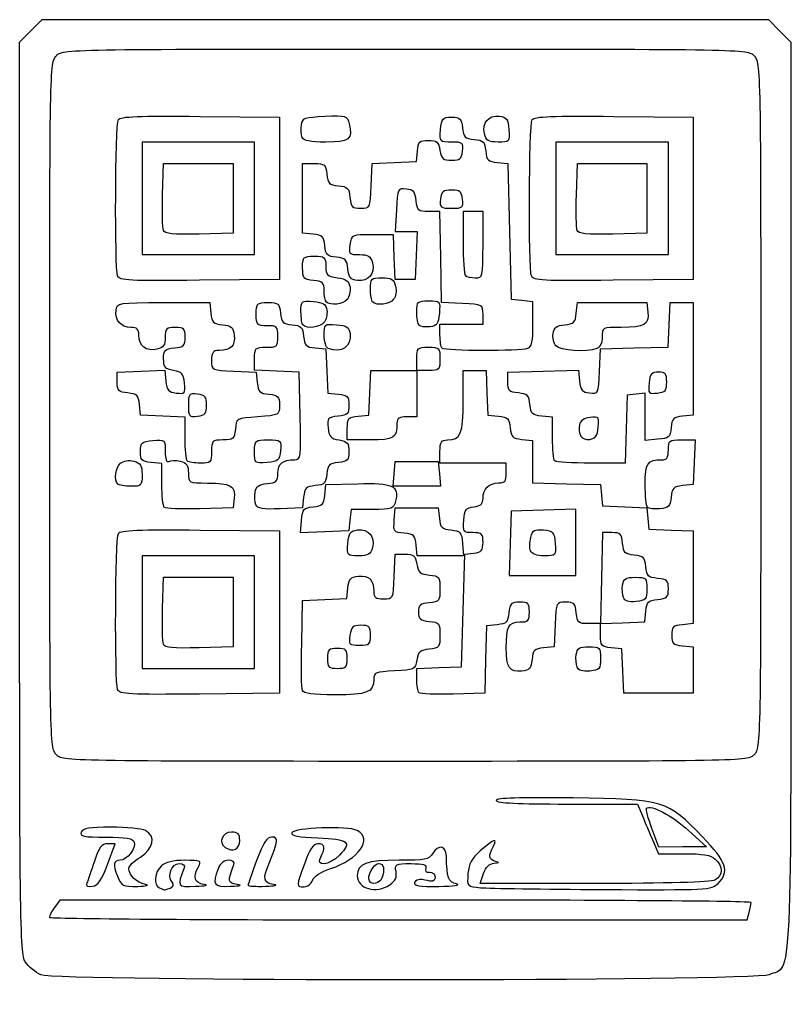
# Model space of a CAD drawing. Extents: x 15 to 1686, y 39 to 1121.
# Drawn here: x 1511.2 to 1686.4, y 897 to 1119 of the extents above; entities that cross this region are included whole.
import ezdxf

# ---------------------------------------------------------------- set-up
doc = ezdxf.new("R2010")
doc.units = 0
doc.layers.get('0').update_dxf_attribs({"linetype": 'CONTINUOUS'})

msp = doc.modelspace()

# ---------------------------------------------------------------- linework, layer by layer
at = {"color": 7}
for points in [[(1511.25, 1010.673615), (1511.25, 1113.9), (1513.8, 1116.45), (1516.35, 1119), (1598.625, 1119), (1680.9, 1119), (1683.45, 1116.45), (1686, 1113.9), (1686, 1011.037755)], [(1552.177875, 1097.076399), (1570.125, 1096.875), (1570.125, 1078.5), (1570.125, 1060.125), (1552.022775, 1059.924359)], [(1645.927875, 1097.076391), (1663.875, 1096.875), (1663.875, 1078.5), (1663.875, 1060.125), (1645.772775, 1059.924359)], [(1590.903225, 1081.3125), (1591.125, 1086.375), (1596.142425, 1086.595741), (1601.159925, 1086.816482), (1601.392425, 1089.220741)], [(1543.65765, 1079.306263), (1543.875, 1086.375), (1551.75, 1086.375), (1559.625, 1086.375), (1559.625, 1078.5), (1559.625, 1070.625), (1551.924075, 1070.411114)], [(1577.76825, 1070.393282), (1575.375, 1070.625), (1575.375, 1078.5), (1575.375, 1086.375), (1578, 1086.375)], [(1619.48175, 1086.606721), (1621.875, 1086.375), (1622.25, 1071), (1622.625, 1055.625), (1625.0625, 1055.38998), (1627.5, 1055.15496), (1627.5, 1050.032723)], [(1637.40765, 1079.306263), (1637.625, 1086.375), (1645.5, 1086.375), (1653.375, 1086.375), (1653.375, 1078.5), (1653.375, 1070.625), (1645.674075, 1070.411114)], [(1596.628425, 1075.916882), (1596.375, 1070.996853), (1598.84535, 1070.998428), (1601.3157, 1071.000003), (1601.09535, 1065.562503), (1600.875, 1060.125003), (1598.625, 1060.125003), (1596.375, 1060.125003), (1596.153225, 1065.187503), (1595.93145, 1070.250003), (1591.17585, 1070.250003)], [(1611.5625, 1054.651417), (1606.875, 1054.875), (1606.66635, 1065.1875), (1606.4577, 1075.5), (1603.901325, 1075.5)], [(1616.25, 1068), (1616.25, 1075.5), (1614, 1075.5), (1611.75, 1075.5), (1611.75, 1068.5)], [(1543.875, 1054.875), (1554.375, 1054.875), (1554.60675, 1052.48172)], [(1637.39325, 1052.48172), (1637.625, 1054.875), (1645.5, 1054.875), (1653.375, 1054.875), (1653.622575, 1052.706383)], [(1642.652175, 1039.26609), (1642.875, 1044.375), (1650.528825, 1044.588368), (1658.18265, 1044.801727), (1658.403825, 1049.838368), (1658.625, 1054.875), (1661.25, 1054.875), (1663.875, 1054.875), (1663.875, 1042.125), (1663.875, 1029.375), (1661.48175, 1029.14328)], [(1606.5, 1047.49971), (1606.5, 1049.999708), (1611.375, 1049.999708), (1616.25, 1049.999708), (1616.25, 1052.213917)], [(1578.23175, 1044.60672), (1580.625, 1044.375), (1580.845725, 1039.357538), (1581.06645, 1034.340082), (1583.470725, 1034.107538)], [(1607.000025, 1044.500018), (1607.000025, 1044.49971)], [(1574.83425, 1029.1875), (1574.625, 1039.125), (1569.5625, 1039.346767), (1564.5, 1039.568535), (1564.5, 1042.159267)], [(1587.9375, 1029.13998), (1590.375, 1029.375), (1590.596775, 1034.4375), (1590.81855, 1039.5), (1596.034275, 1039.5), (1601.25, 1039.5), (1601.25, 1042.125)], [(1533.375, 1036.875), (1533.375, 1039.125), (1538.762625, 1039.344353), (1544.150175, 1039.563697), (1544.387625, 1037.094353)], [(1559.8125, 1039.346767), (1564.875, 1039.125), (1565.10675, 1036.73172)], [(1603.875, 1039.5), (1601.25, 1039.5), (1601.25, 1034.25), (1601.25, 1029), (1599, 1029)], [(1611.75, 1032.525), (1611.75, 1039.5), (1614.340725, 1039.5), (1616.93145, 1039.5), (1617.153225, 1034.4375), (1617.375, 1029.375), (1619.76825, 1029.14328)], [(1621.875, 1036.875), (1621.875, 1039.125), (1629.88815, 1039.33737), (1637.901225, 1039.549747), (1638.13815, 1037.08737)], [(1655.8125, 1023.892223), (1653, 1023.659453), (1653, 1029.004545), (1653, 1034.34963), (1650.9375, 1034.112315), (1648.875, 1033.875), (1648.66125, 1026.1875), (1648.4475, 1018.5), (1640.723775, 1018.5)], [(1548.75, 1024.215735), (1548.75, 1028.931465), (1543.6875, 1029.153233), (1538.625, 1029.375), (1538.39325, 1031.76828)], [(1632, 1024.202483), (1632, 1028.90496), (1629.5625, 1029.13998)], [(1590.66975, 1023.75), (1585.5, 1023.75), (1585.5, 1026.32748)], [(1625.0625, 1023.88998), (1627.5, 1023.65496), (1627.5, 1018.853715), (1627.5, 1014.052478), (1635.1875, 1013.838735), (1642.875, 1013.625), (1643.107575, 1011.22074), (1643.340075, 1008.81648), (1648.357575, 1008.59574), (1653.375, 1008.375), (1653.607575, 1005.97074), (1653.840075, 1003.56648), (1658.857575, 1003.34574), (1663.875, 1003.125), (1663.875, 992.625), (1663.875, 982.125), (1661.4375, 981.88998)], [(1661.284275, 1023.75), (1664.31855, 1023.75), (1664.096775, 1018.6875), (1663.875, 1013.625), (1661.48175, 1013.39328)], [(1621.5, 1016.25), (1621.5, 1018.5), (1614, 1018.5), (1606.5, 1018.5), (1606.5, 1021.125)], [(1543.5, 1013.702482), (1543.5, 1018.40496), (1541.0625, 1018.63998)], [(1580.39325, 1011.23172), (1580.625, 1013.625), (1587.82425, 1013.838292)], [(1559.872575, 1010.543647), (1559.625, 1008.375), (1552.08705, 1008.162915)], [(1575.60675, 1010.76828), (1575.375, 1008.375), (1570.302225, 1008.153)], [(1591.158225, 1008), (1586.345025, 1008), (1586.11005, 1005.5625), (1585.875, 1003.125), (1580.390175, 1002.90369), (1574.905425, 1002.68238), (1575.140175, 1005.52869)], [(1596.145275, 1005.61317), (1596.375, 1008.375), (1601.25, 1008.375), (1606.125, 1008.375), (1606.35675, 1005.98172)], [(1552.177875, 1003.32639), (1570.125, 1003.125), (1570.125, 984.75), (1570.125, 966.375), (1552.022775, 966.17436)], [(1645.473675, 1002.75), (1643.2923, 1002.75), (1643.08365, 992.4375), (1642.875, 982.125), (1640.25, 982.125)], [(1611.6078, 1000.3125), (1611.840525, 997.5), (1606.592775, 997.5), (1601.345025, 997.5), (1601.11005, 999.9375)], [(1596.153225, 992.8125), (1596.375, 997.875), (1598.61765, 997.875)], [(1601.25, 969.465735), (1601.25, 971.931465), (1606.3125, 972.153233), (1611.375, 972.375), (1611.75, 985.125), (1612.125, 997.875), (1614.1875, 998.112315)], [(1627.020825, 998.62668), (1627.0206, 998.62668)], [(1543.65765, 985.556265), (1543.875, 992.625), (1551.75, 992.625), (1559.625, 992.625), (1559.625, 984.75), (1559.625, 976.875), (1551.924075, 976.661115)], [(1575.164025, 977.664667), (1575.375, 987.375), (1580.392425, 987.59574), (1585.409925, 987.81648), (1585.642425, 990.22074)], [(1642.875, 979.5), (1642.875, 982.125), (1647.892425, 982.34574), (1652.909925, 982.56648), (1653.142425, 984.97074)], [(1619.463225, 981.8919), (1617.05145, 981.6588), (1616.838225, 974.0169), (1616.625, 966.375), (1609.462875, 966.162158)], [(1632.596775, 981.9375), (1632.375, 976.875), (1629.98175, 976.64328)], [(1661.4375, 977.11002), (1663.875, 976.875), (1663.875, 971.625), (1663.875, 966.375), (1656, 966.375), (1648.125, 966.375), (1647.904275, 971.392462), (1647.68355, 976.409918), (1645.279275, 976.642462)], [(1635.261075, 941.25), (1651.272225, 941.25), (1652.586825, 938.0625)], [(1662.814125, 935.26659), (1666.875, 931.568093), (1661.49135, 931.534043), (1656.107775, 931.499993), (1654.527525, 935.723618), (1654.527525, 935.723625)], [(1531.1739, 927.5625), (1532.931375, 932.25), (1531.227675, 932.25)], [(1654.9386, 932.4375), (1655.9757, 930), (1661.741325, 930)], [(1641.46335, 923.25), (1615.578, 923.25), (1616.36235, 925.5)], [(1598.667525, 919.5), (1520.33505, 919.5), (1519.167525, 917.833118)], [(1597.03755, 915), (1676.075025, 915), (1676.527275, 916.6875)]]:
    msp.add_lwpolyline(points, dxfattribs=at)
for points in [[(1616.55555, 1093.13474)], [(1564.5, 1078.5), (1564.5, 1091.25), (1551.75, 1091.25), (1539, 1091.25), (1539, 1078.5), (1539, 1065.75), (1551.75, 1065.75), (1564.5, 1065.75)], [(1575.292125, 1092.320455)], [(1658.25, 1078.5), (1658.25, 1091.25), (1645.5, 1091.25), (1632.75, 1091.25), (1632.75, 1078.5), (1632.75, 1065.75), (1645.5, 1065.75), (1658.25, 1065.75)], [(1611.6123, 1078.3125)], [(1543.831725, 1071.217377)], [(1637.581725, 1071.217377)], [(1616.25, 1068)], [(1533.460275, 1060.9232)], [(1627.210275, 1060.9232)], [(1580.750025, 1055.000002)], [(1591.250025, 1055.00001)], [(1575.500025, 1049.750002)], [(1601.78445, 1049.715578)], [(1581.1875, 1044.49671)], [(1632.784275, 1045.08372)], [(1657.875, 1036.875)], [(1553.625, 1031.625)], [(1642.3641, 1026.617295)], [(1564.5, 1021.079723)], [(1549.250025, 1019.000003)], [(1596.1422, 1016.0625), (1596.375, 1018.875), (1601.25, 1018.875), (1606.125, 1018.875), (1606.3578, 1016.0625), (1606.590525, 1013.25), (1601.25, 1013.25), (1595.909475, 1013.25)], [(1632.500025, 1019.000003)], [(1533.500025, 1013.750002)], [(1544.02455, 1008.475418)], [(1564.8054, 1009.035953)], [(1637.25, 1000.527158), (1637.25, 1008.054315), (1629.9375, 1007.839658), (1622.625, 1007.625), (1622.41035, 1000.3125), (1622.1957, 993), (1629.72285, 993), (1637.25, 993)], [(1653.535575, 1008.464452)], [(1585.6422, 1000.3125)], [(1564.5, 984.75), (1564.5, 997.5), (1551.75, 997.5), (1539, 997.5), (1539, 984.75), (1539, 972), (1551.75, 972), (1564.5, 972)], [(1648.0605, 988.02255)], [(1590.75, 979.5)], [(1543.831725, 977.46738)], [(1585.5, 974.25)], [(1637.5605, 972.27255)], [(1533.460275, 967.173203)], [(1575.327975, 966.977167)], [(1601.775375, 966.474653)], [(1677.75, 952.5)], [(1561.125, 933.010275)], [(1531.1739, 927.5625)], [(1577.60955, 923.951662)], [(1590.5073, 923.8125)], [(1539.75, 923.03019)], [(1545.332775, 922.212585)], [(1560.528825, 923.040465)], [(1568.8125, 923.037465)], [(1595.153025, 922.966515)], [(1669.5, 923.25)], [(1516.0893, 902.55429)]]:
    msp.add_lwpolyline(points, close=True, dxfattribs=at)
for points in [[(1519.5, 1110.75), (1518.01935, 1109.269324), (1518, 1108.25), (1518, 1031.625)], [(1598.625, 1112.25), (1521.999975, 1112.25), (1520.98065, 1112.23068), (1519.5, 1110.75)], [(1677.75, 1110.75), (1676.26935, 1112.230676), (1675.250025, 1112.25), (1598.625, 1112.25)], [(1679.25, 1031.625), (1679.25, 1108.25), (1679.2305, 1109.269324), (1677.75, 1110.75)], [(1533.62685, 1096.326399), (1534.093125, 1097.061007), (1538.320125, 1097.231902), (1552.177875, 1097.076399)], [(1575.128175, 1095.132955), (1575.35475, 1096.731912), (1575.788925, 1096.893173), (1580.414775, 1097.096249)], [(1580.414775, 1097.096249), (1585.26615, 1097.30923), (1585.4724, 1097.246237), (1585.933125, 1095.410425)], [(1606.6422, 1094.0625), (1606.8552, 1096.635773), (1607.0664, 1096.875), (1609.125, 1096.875)], [(1609.125, 1096.875), (1611.1065, 1096.875), (1611.402675, 1096.589426), (1611.60675, 1094.481721)], [(1616.55555, 1093.13474), (1615.9374, 1095.597643), (1617.463275, 1097.38783), (1619.9358, 1097.100418)], [(1619.9358, 1097.100418), (1621.586175, 1096.908572), (1621.90965, 1096.45614), (1622.1078, 1094.0625)], [(1627.37685, 1096.326391), (1627.843125, 1097.060999), (1632.070125, 1097.231894), (1645.927875, 1097.076391)], [(1533.460275, 1060.923208), (1532.7735, 1062.712904), (1532.926425, 1095.222943), (1533.62685, 1096.326399)], [(1575.292125, 1092.320455), (1575.066225, 1092.909206), (1574.992425, 1094.174831), (1575.128175, 1095.132955)], [(1585.933125, 1095.410425), (1586.814675, 1091.897988), (1585.987875, 1091.25), (1580.625, 1091.25)], [(1627.210275, 1060.9232), (1626.5235, 1062.712897), (1626.676425, 1095.222936), (1627.37685, 1096.326391)], [(1609.129575, 1091.25), (1606.44495, 1091.25), (1606.412475, 1091.286697), (1606.6422, 1094.0625)], [(1611.60675, 1094.481721), (1611.8085, 1092.397882), (1612.147875, 1092.058481), (1614.23175, 1091.856721)], [(1619.68455, 1091.25), (1617.473325, 1091.25), (1616.949375, 1091.565615), (1616.55555, 1093.13474)], [(1622.1078, 1094.0625), (1622.33655, 1091.298144), (1622.295075, 1091.25), (1619.68455, 1091.25)], [(1580.625, 1091.25), (1577.053125, 1091.25), (1575.59025, 1091.543649), (1575.292125, 1092.320455)], [(1601.392425, 1089.220741), (1601.597325, 1091.33854), (1601.892225, 1091.625), (1603.86765, 1091.625)], [(1603.86765, 1091.625), (1605.772875, 1091.625), (1606.168875, 1091.286466), (1606.5, 1089.375)], [(1611.6123, 1089.1875), (1611.832575, 1091.101999), (1611.6543, 1091.25), (1609.129575, 1091.25)], [(1614.23175, 1091.856721), (1616.31555, 1091.65496), (1616.654925, 1091.315559), (1616.85675, 1089.231721)], [(1606.5, 1089.375), (1606.831125, 1087.463534), (1607.227125, 1087.125), (1609.13235, 1087.125)], [(1609.13235, 1087.125), (1611.021375, 1087.125), (1611.412425, 1087.450249), (1611.6123, 1089.1875)], [(1616.85675, 1089.231721), (1617.0585, 1087.147882), (1617.397875, 1086.808481), (1619.48175, 1086.606721)], [(1578, 1086.375), (1580.40315, 1086.375), (1580.644575, 1086.172759), (1580.85675, 1083.981721)], [(1580.85675, 1083.981721), (1581.0585, 1081.897882), (1581.397875, 1081.558481), (1583.48175, 1081.356721)], [(1583.48175, 1081.356721), (1585.575825, 1081.153964), (1585.9044, 1080.820322), (1586.11005, 1078.6875)], [(1588.513275, 1076.25), (1590.668175, 1076.25), (1590.6828, 1076.28108), (1590.903225, 1081.3125)], [(1543.831725, 1071.217377), (1543.6164, 1071.778458), (1543.538025, 1075.418457), (1543.65765, 1079.306263)], [(1598.878425, 1080.605956), (1596.917325, 1080.832807), (1596.87735, 1080.749475), (1596.628425, 1075.916882)], [(1601.11005, 1077.9375), (1600.916325, 1079.946547), (1600.524075, 1080.415596), (1598.878425, 1080.605956)], [(1609.125, 1080.375), (1607.22795, 1080.375), (1606.8378, 1080.05143), (1606.6377, 1078.3125)], [(1611.6123, 1078.3125), (1611.4122, 1080.05143), (1611.02205, 1080.375), (1609.125, 1080.375)], [(1637.581725, 1071.217377), (1637.3664, 1071.778458), (1637.288025, 1075.418457), (1637.40765, 1079.306263)], [(1586.11005, 1078.6875), (1586.315775, 1076.553795), (1586.61525, 1076.25), (1588.513275, 1076.25)], [(1603.901325, 1075.5), (1601.565525, 1075.5), (1601.324775, 1075.710229), (1601.11005, 1077.9375)], [(1606.6377, 1078.3125), (1606.41735, 1076.397441), (1606.59495, 1076.25), (1609.125, 1076.25)], [(1609.125, 1076.25), (1611.654825, 1076.25), (1611.83265, 1076.397441), (1611.6123, 1078.3125)], [(1551.924075, 1070.411114), (1545.971625, 1070.245792), (1544.134275, 1070.428852), (1543.831725, 1071.217377)], [(1580.39325, 1067.768282), (1580.1915, 1069.85212), (1579.852125, 1070.191522), (1577.76825, 1070.393282)], [(1591.17585, 1070.250003), (1586.46525, 1070.250003), (1586.4171, 1070.228718), (1586.090025, 1068.000003)], [(1645.674075, 1070.411114), (1639.721625, 1070.245792), (1637.884275, 1070.428852), (1637.581725, 1071.217377)], [(1586.090025, 1068.000003), (1585.7799, 1065.886926), (1585.910775, 1065.750003), (1588.240575, 1065.750003)], [(1611.75, 1068.5), (1611.75, 1064.65), (1611.975, 1061.275), (1612.250025, 1061)], [(1614.500025, 1060.5), (1616.2167, 1060.5), (1616.25, 1060.642857), (1616.25, 1068)], [(1583.01825, 1065.143282), (1580.93445, 1065.345043), (1580.595075, 1065.684444), (1580.39325, 1067.768282)], [(1588.240575, 1065.750003), (1590.26475, 1065.750003), (1590.8085, 1065.403047), (1591.19445, 1063.865264)], [(1575.375, 1062.75), (1575.375, 1065.25), (1575.500025, 1065.375), (1578, 1065.375)], [(1578, 1065.375), (1580.41665, 1065.375), (1580.625, 1065.196429), (1580.625, 1063.125)], [(1585.64325, 1062.518282), (1585.4415, 1064.60212), (1585.102125, 1064.941522), (1583.01825, 1065.143282)], [(1591.19445, 1063.865264), (1591.8126, 1061.40236), (1590.286725, 1059.612173), (1587.8142, 1059.899584)], [(1577.8125, 1059.889981), (1575.571575, 1060.106049), (1575.375, 1060.33667), (1575.375, 1062.75)], [(1580.625, 1063.125), (1580.625, 1061.125), (1580.916675, 1060.833333), (1583.25, 1060.5)], [(1587.8142, 1059.899584), (1586.240625, 1060.082501), (1585.831275, 1060.576249), (1585.64325, 1062.518282)], [(1552.022775, 1059.924359), (1536.006075, 1059.746834), (1533.867525, 1059.861907), (1533.460275, 1060.9232)], [(1580.25, 1057.577483), (1580.25, 1059.373097), (1579.919325, 1059.686848), (1577.8125, 1059.889981)], [(1583.25, 1060.5), (1585.28175, 1060.209754), (1585.930425, 1059.734277), (1586.1201, 1058.39622)], [(1590.75, 1058.00001), (1590.75, 1060.354544), (1590.901875, 1060.500008), (1593.360675, 1060.500008)], [(1593.360675, 1060.500008), (1595.5236, 1060.500008), (1596.052575, 1060.176695), (1596.44445, 1058.615265)], [(1612.250025, 1061), (1612.524975, 1060.725), (1613.537475, 1060.5), (1614.500025, 1060.5)], [(1645.772775, 1059.924359), (1629.756075, 1059.746834), (1627.617525, 1059.861907), (1627.210275, 1060.9232)], [(1580.750025, 1055.00001), (1580.475, 1055.274997), (1580.25, 1056.434865), (1580.25, 1057.577483)], [(1586.1201, 1058.39622), (1586.254875, 1057.445385), (1585.960425, 1056.17976), (1585.465725, 1055.58372)], [(1591.250025, 1055.00001), (1590.975, 1055.275005), (1590.75, 1056.625005), (1590.75, 1058.00001)], [(1596.44445, 1058.615265), (1596.7158, 1057.534283), (1596.52275, 1056.254925), (1595.9919, 1055.615265)], [(1533.1299, 1053.14622), (1533.37245, 1054.85727), (1533.4827, 1054.875), (1543.875, 1054.875)], [(1564.875, 1052.25), (1564.875, 1054.749998), (1565.000025, 1054.875), (1567.5, 1054.875)], [(1567.5, 1054.875), (1569.90315, 1054.875), (1570.144575, 1054.672762), (1570.35675, 1052.48172)], [(1575, 1052.795273), (1575, 1055.277863), (1575.069, 1055.334818), (1577.8125, 1055.107777)], [(1577.8125, 1055.107777), (1580.093625, 1054.91898), (1580.671275, 1054.548375), (1580.8701, 1053.14622)], [(1585.465725, 1055.58372), (1584.5412, 1054.4697), (1581.63945, 1054.110525), (1580.750025, 1055.000002)], [(1595.9919, 1055.615265), (1595.046075, 1054.475625), (1592.1501, 1054.099875), (1591.250025, 1055.00001)], [(1601.25, 1052.75001), (1601.25, 1055.115225), (1601.394, 1055.250008), (1603.9203, 1055.250008)], [(1603.9203, 1055.250008), (1606.547325, 1055.250008), (1606.586775, 1055.204483), (1606.3578, 1052.437508)], [(1616.25, 1052.213917), (1616.25, 1054.406205), (1616.2035, 1054.43034), (1611.5625, 1054.651417)], [(1536.4668, 1049.25), (1534.22475, 1049.25), (1532.811525, 1050.900112), (1533.1299, 1053.14622)], [(1554.60675, 1052.48172), (1554.8085, 1050.397882), (1555.147875, 1050.058477), (1557.23175, 1049.85672)], [(1570.35675, 1052.48172), (1570.5585, 1050.397882), (1570.897875, 1050.058477), (1572.98175, 1049.85672)], [(1575.500025, 1049.750002), (1575.225, 1050.024997), (1575, 1051.395375), (1575, 1052.795273)], [(1580.8701, 1053.14622), (1581.004875, 1052.195385), (1580.710425, 1050.92976), (1580.215725, 1050.33372)], [(1601.78445, 1049.715578), (1601.490525, 1050.00951), (1601.25, 1051.375005), (1601.25, 1052.75001)], [(1606.3578, 1052.437508), (1606.160925, 1050.059152), (1605.831225, 1049.590747), (1604.22195, 1049.403075)], [(1634.76825, 1049.85672), (1636.852125, 1050.058477), (1637.1915, 1050.397882), (1637.39325, 1052.48172)], [(1653.622575, 1052.706383), (1653.943125, 1049.89803), (1652.848125, 1049.27556), (1647.5625, 1049.261483)], [(1567.3125, 1049.632253), (1565.025375, 1049.625503), (1564.875, 1049.786977), (1564.875, 1052.25)], [(1580.215725, 1050.33372), (1579.2912, 1049.2197), (1576.38945, 1048.860525), (1575.500025, 1049.750002)], [(1538.25, 1047.46683), (1538.25, 1048.844392), (1537.8444, 1049.25), (1536.4668, 1049.25)], [(1546.5, 1049.25), (1544.5032, 1049.25), (1544.25, 1048.998413), (1544.25, 1047.014288)], [(1548.75, 1047.04752), (1548.75, 1048.994723), (1548.489225, 1049.25), (1546.5, 1049.25)], [(1557.23175, 1049.85672), (1559.24745, 1049.661555), (1559.664075, 1049.28291), (1559.872575, 1047.456383)], [(1569.75, 1047.194753), (1569.75, 1049.454412), (1569.5655, 1049.63895), (1567.3125, 1049.632253)], [(1572.98175, 1049.85672), (1575.06555, 1049.654963), (1575.404925, 1049.315558), (1575.60675, 1047.23172)], [(1580.25, 1047.482775), (1580.25, 1050.037583), (1580.307, 1050.085822), (1583.0625, 1049.857777)], [(1583.0625, 1049.857777), (1585.343625, 1049.66898), (1585.921275, 1049.298375), (1586.1201, 1047.89622)], [(1604.22195, 1049.403075), (1603.17525, 1049.281013), (1602.078375, 1049.421675), (1601.78445, 1049.715578)], [(1627.5, 1050.032723), (1627.5, 1046.053778), (1627.235175, 1044.808875), (1626.31365, 1044.455242)], [(1632.1299, 1047.89622), (1632.3186, 1049.227103), (1632.9258, 1049.678333), (1634.76825, 1049.85672)], [(1647.5625, 1049.261483), (1643.30895, 1049.250158), (1643.25, 1049.220382), (1643.25, 1047.080242)], [(1542.36525, 1044.305535), (1540.028025, 1043.718922), (1538.25, 1045.08477), (1538.25, 1047.46683)], [(1544.25, 1047.014288), (1544.25, 1045.251945), (1543.850925, 1044.67842), (1542.36525, 1044.305535)], [(1546.3125, 1044.61002), (1548.455775, 1044.816667), (1548.75, 1045.110878), (1548.75, 1047.04752)], [(1559.872575, 1047.456383), (1560.142875, 1045.088115), (1559.087325, 1044.02952), (1556.4375, 1044.011483)], [(1567.125, 1044.75), (1569.58815, 1044.75), (1569.75, 1044.90075), (1569.75, 1047.194753)], [(1575.60675, 1047.23172), (1575.8085, 1045.147882), (1576.147875, 1044.808477), (1578.23175, 1044.60672)], [(1581.1875, 1044.49671), (1580.671875, 1044.704767), (1580.25, 1046.048497), (1580.25, 1047.482775)], [(1586.1201, 1047.89622), (1586.5425, 1044.916432), (1584.1809, 1043.288843), (1581.1875, 1044.49671)], [(1607.000025, 1044.49971), (1606.725, 1044.774705), (1606.5, 1046.124705), (1606.5, 1047.49971)], [(1632.784275, 1045.08372), (1632.289575, 1045.67976), (1631.995125, 1046.945385), (1632.1299, 1047.89622)], [(1643.25, 1047.080242), (1643.25, 1045.793572), (1642.76715, 1044.725197), (1642.06365, 1044.455242)], [(1543.875, 1042.132365), (1543.875, 1044.114307), (1544.15835, 1044.402323), (1546.3125, 1044.61002)], [(1556.4375, 1044.011483), (1555.070925, 1044.002182), (1554.75, 1043.578665), (1554.75, 1041.784267)], [(1564.5, 1042.159267), (1564.5, 1044.620107), (1564.631625, 1044.75), (1567.125, 1044.75)], [(1601.25, 1042.125), (1601.25, 1044.624998), (1601.375025, 1044.75), (1603.875, 1044.75)], [(1603.875, 1044.75), (1606.374975, 1044.75), (1606.5, 1044.624998), (1606.5, 1042.125)], [(1626.31365, 1044.455242), (1624.69845, 1043.835435), (1607.625, 1043.875005), (1607.000025, 1044.500018)], [(1642.06365, 1044.455242), (1639.753125, 1043.568608), (1633.701525, 1043.978475), (1632.784275, 1045.08372)], [(1546.125, 1039.504087), (1544.21265, 1039.83186), (1543.875, 1040.226247), (1543.875, 1042.132365)], [(1554.75, 1041.784267), (1554.75, 1039.570695), (1554.7575, 1039.568317), (1559.8125, 1039.346767)], [(1606.5, 1042.125), (1606.5, 1039.625002), (1606.374975, 1039.5), (1603.875, 1039.5)], [(1548.6141, 1036.62942), (1548.41175, 1038.736208), (1548.029475, 1039.177658), (1546.125, 1039.504087)], [(1640.402175, 1034.39109), (1642.411275, 1034.159273), (1642.431375, 1034.202787), (1642.652175, 1039.26609)], [(1656, 1039.125), (1654.4241, 1039.125), (1654.086825, 1038.727395), (1653.8859, 1036.632705)], [(1657.875, 1036.875), (1657.875, 1038.774997), (1657.583325, 1039.125), (1656, 1039.125)], [(1535.76825, 1034.39328), (1533.6606, 1034.597348), (1533.375, 1034.893478), (1533.375, 1036.875)], [(1544.387625, 1037.094353), (1544.587725, 1035.01269), (1544.95695, 1034.58696), (1546.7391, 1034.382705)], [(1624.26825, 1034.39328), (1622.1606, 1034.597348), (1621.875, 1034.893478), (1621.875, 1036.875)], [(1638.13815, 1037.08737), (1638.33495, 1035.0414), (1638.717825, 1034.585445), (1640.402175, 1034.39109)], [(1655.7609, 1034.382705), (1657.556025, 1034.588445), (1657.875, 1034.964443), (1657.875, 1036.875)], [(1546.7391, 1034.382705), (1548.72075, 1034.15559), (1548.8382, 1034.296403), (1548.6141, 1036.62942)], [(1565.10675, 1036.73172), (1565.3085, 1034.647882), (1565.647875, 1034.308477), (1567.73175, 1034.10672)], [(1653.8859, 1036.632705), (1653.661725, 1034.29608), (1653.7788, 1034.155538), (1655.7609, 1034.382705)], [(1538.39325, 1031.76828), (1538.1915, 1033.852118), (1537.852125, 1034.191523), (1535.76825, 1034.39328)], [(1551.5625, 1034.112315), (1549.64745, 1034.332665), (1549.5, 1034.15484), (1549.5, 1031.625)], [(1553.625, 1031.625), (1553.625, 1033.522013), (1553.30145, 1033.91223), (1551.5625, 1034.112315)], [(1567.73175, 1034.10672), (1569.8394, 1033.902652), (1570.125, 1033.606522), (1570.125, 1031.625)], [(1583.470725, 1034.107538), (1585.59045, 1033.902517), (1585.875, 1033.60872), (1585.875, 1031.625)], [(1608.225, 1023.75), (1611.2082, 1023.75), (1611.75, 1025.098823), (1611.75, 1032.525)], [(1626.89325, 1031.76828), (1626.6915, 1033.852118), (1626.352125, 1034.191523), (1624.26825, 1034.39328)], [(1518, 1031.625), (1518, 954.999998), (1518.0195, 953.98068), (1519.5, 952.5)], [(1549.5, 1031.625), (1549.5, 1029.095137), (1549.64745, 1028.917335), (1551.5625, 1029.137685)], [(1551.5625, 1029.137685), (1553.30145, 1029.33777), (1553.625, 1029.727987), (1553.625, 1031.625)], [(1570.125, 1031.625), (1570.125, 1029.39423), (1570.083, 1029.371797), (1565.25, 1029)], [(1585.875, 1031.625), (1585.875, 1029.626422), (1585.597725, 1029.348375), (1583.393775, 1029.136718)], [(1629.5625, 1029.13998), (1627.42965, 1029.345622), (1627.09605, 1029.674152), (1626.89325, 1031.76828)], [(1677.75, 952.5), (1679.23065, 953.98068), (1679.25, 954.999998), (1679.25, 1031.625)], [(1565.25, 1029), (1560.3873, 1028.625945), (1560.3744, 1028.618865), (1560.13995, 1026.1875)], [(1573.5831, 1019.25), (1574.967375, 1019.25), (1575.032625, 1019.768108), (1574.83425, 1029.1875)], [(1583.393775, 1029.136718), (1581.098025, 1028.916255), (1580.9298, 1028.720265), (1581.143775, 1026.515003)], [(1585.5, 1026.32748), (1585.5, 1028.687197), (1585.70595, 1028.92482), (1587.9375, 1029.13998)], [(1599, 1029), (1597.281975, 1029), (1596.75, 1028.659852), (1596.75, 1027.561342)], [(1619.76825, 1029.14328), (1621.852125, 1028.941523), (1622.1915, 1028.602118), (1622.39325, 1026.51828)], [(1640.49555, 1028.867295), (1639.179, 1028.715952), (1638.291225, 1028.115855), (1638.1305, 1027.268693)], [(1642.3641, 1026.617295), (1642.588125, 1028.952427), (1642.4703, 1029.094312), (1640.49555, 1028.867295)], [(1661.48175, 1029.14328), (1659.397875, 1028.941523), (1659.0585, 1028.602118), (1658.85675, 1026.51828)], [(1560.13995, 1026.1875), (1559.92485, 1023.955935), (1559.687175, 1023.75), (1557.32745, 1023.75)], [(1581.143775, 1026.515003), (1581.336975, 1024.52355), (1581.74505, 1024.068135), (1583.625, 1023.745913)], [(1596.75, 1027.561342), (1596.75, 1024.177177), (1596.06855, 1023.75), (1590.66975, 1023.75)], [(1622.39325, 1026.51828), (1622.59605, 1024.424152), (1622.92965, 1024.095622), (1625.0625, 1023.88998)], [(1638.1305, 1027.268693), (1637.6982, 1024.990223), (1638.6255, 1023.628072), (1640.434125, 1023.884895)], [(1640.434125, 1023.884895), (1641.740325, 1024.070377), (1642.179375, 1024.691977), (1642.3641, 1026.617295)], [(1658.85675, 1026.51828), (1658.64615, 1024.34343), (1658.368275, 1024.103752), (1655.8125, 1023.892223)], [(1538.625, 1021.125), (1538.625, 1023.183615), (1538.86425, 1023.3948), (1541.4375, 1023.607777)], [(1541.4375, 1023.607777), (1544.21235, 1023.837427), (1544.25, 1023.804188), (1544.25, 1021.126013)], [(1549.250025, 1019.000002), (1548.975, 1019.274998), (1548.75, 1021.622077), (1548.75, 1024.215735)], [(1557.32745, 1023.75), (1554.881775, 1023.75), (1554.75, 1023.61578), (1554.75, 1021.125)], [(1564.5, 1021.079723), (1564.5, 1023.701985), (1564.55475, 1023.75), (1567.54755, 1023.75)], [(1567.54755, 1023.75), (1570.533975, 1023.75), (1570.5903, 1023.701175), (1570.36005, 1021.3125)], [(1583.625, 1023.745913), (1585.53735, 1023.41814), (1585.875, 1023.023753), (1585.875, 1021.117635)], [(1606.5, 1021.125), (1606.5, 1023.364132), (1606.753575, 1023.75), (1608.225, 1023.75)], [(1632.500025, 1019.000002), (1632.225, 1019.274998), (1632, 1021.616115), (1632, 1024.202483)], [(1658.25, 1021.5), (1658.25, 1023.629235), (1658.412825, 1023.75), (1661.284275, 1023.75)], [(1570.36005, 1021.3125), (1570.145475, 1019.087175), (1569.8802, 1018.854735), (1567.3125, 1018.642223)], [(1656.81135, 1019.25), (1657.909875, 1019.25), (1658.25, 1019.781975), (1658.25, 1021.5)], [(1534.11525, 1018.491915), (1534.754925, 1019.02278), (1536.034275, 1019.21577), (1537.11525, 1018.944465)], [(1541.0625, 1018.63998), (1538.9064, 1018.847865), (1538.625, 1019.134748), (1538.625, 1021.125)], [(1544.25, 1021.126013), (1544.25, 1019.409982), (1544.541525, 1018.591665), (1545.0426, 1018.901347)], [(1545.0426, 1018.901347), (1545.478575, 1019.17077), (1546.659825, 1019.184262), (1547.6676, 1018.931348)], [(1554.75, 1021.125), (1554.75, 1018.65), (1554.607125, 1018.5), (1552.250025, 1018.5)], [(1567.3125, 1018.642223), (1564.545525, 1018.413225), (1564.5, 1018.452697), (1564.5, 1021.079723)], [(1569.75, 1016.217277), (1569.75, 1018.378905), (1570.851, 1019.25), (1573.5831, 1019.25)], [(1585.875, 1021.117635), (1585.875, 1019.144392), (1585.587525, 1018.847168), (1583.48175, 1018.64328)], [(1653, 1013.66976), (1653, 1018.531912), (1653.490425, 1019.25), (1656.81135, 1019.25)], [(1533.500025, 1013.750002), (1532.599875, 1014.650138), (1532.975625, 1017.546097), (1534.11525, 1018.491915)], [(1537.11525, 1018.944465), (1538.676675, 1018.552568), (1539, 1018.023577), (1539, 1015.860712)], [(1547.6676, 1018.931348), (1549.09815, 1018.572315), (1549.5, 1017.981135), (1549.5, 1016.235743)], [(1552.250025, 1018.5), (1550.874975, 1018.5), (1549.524975, 1018.725), (1549.250025, 1019.000003)], [(1583.48175, 1018.64328), (1581.397875, 1018.441523), (1581.0585, 1018.102117), (1580.85675, 1016.01828)], [(1640.723775, 1018.5), (1636.4757, 1018.5), (1632.774975, 1018.725), (1632.500025, 1019.000003)], [(1539, 1015.860712), (1539, 1013.401905), (1538.8545, 1013.25), (1536.500025, 1013.25)], [(1549.5, 1016.235743), (1549.5, 1014.015337), (1549.52925, 1013.999955), (1553.8125, 1013.988547)], [(1567.3125, 1013.86002), (1569.432825, 1014.064462), (1569.75, 1014.371167), (1569.75, 1016.217277)], [(1580.85675, 1016.01828), (1580.654925, 1013.934443), (1580.31555, 1013.595037), (1578.23175, 1013.39328)], [(1619.775, 1014), (1621.191675, 1014), (1621.5, 1014.402173), (1621.5, 1016.25)], [(1536.500025, 1013.25), (1535.124975, 1013.25), (1533.774975, 1013.475), (1533.500025, 1013.750002)], [(1544.02455, 1008.475418), (1543.7361, 1008.763935), (1543.5, 1011.116115), (1543.5, 1013.702482)], [(1553.8125, 1013.988547), (1559.098125, 1013.974447), (1560.193125, 1013.352), (1559.872575, 1010.543647)], [(1564.628175, 1011.882952), (1564.81995, 1013.23626), (1565.4189, 1013.677447), (1567.3125, 1013.86002)], [(1578.23175, 1013.39328), (1576.147875, 1013.191523), (1575.8085, 1012.852117), (1575.60675, 1010.76828)], [(1587.82425, 1013.838292), (1595.8113, 1014.074925), (1597.322175, 1013.381962), (1596.44445, 1009.884743)], [(1616.25, 1010.524815), (1616.25, 1012.676183), (1617.5928, 1014), (1619.775, 1014)], [(1653.535575, 1008.464452), (1653.240975, 1008.759007), (1653, 1011.101392), (1653, 1013.66976)], [(1661.48175, 1013.39328), (1659.397875, 1013.191522), (1659.0585, 1012.852117), (1658.85675, 1010.76828)], [(1512.5268, 905.49858), (1511.34, 907.30983), (1511.25, 914.725335), (1511.25, 1010.673615)], [(1564.8054, 1009.035953), (1564.57215, 1009.643677), (1564.492425, 1010.924827), (1564.628175, 1011.882952)], [(1577.76825, 1008.60672), (1579.852125, 1008.808477), (1580.1915, 1009.147883), (1580.39325, 1011.23172)], [(1614.1875, 1008.612315), (1615.7511, 1008.792225), (1616.25, 1009.254878), (1616.25, 1010.524815)], [(1658.85675, 1010.76828), (1658.657775, 1008.713422), (1658.303025, 1008.343462), (1656.348075, 1008.151957)], [(1686, 1011.037755), (1686, 896.98287), (1686.351375, 904.760385), (1681.099275, 902.565915)], [(1552.08705, 1008.162915), (1547.9412, 1008.046267), (1544.313075, 1008.186915), (1544.02455, 1008.475418)], [(1570.302225, 1008.153), (1566.3777, 1007.98125), (1565.13345, 1008.181125), (1564.8054, 1009.035953)], [(1575.140175, 1005.52869), (1575.35415, 1008.122062), (1575.5877, 1008.395595), (1577.76825, 1008.60672)], [(1596.44445, 1009.884743), (1596.000675, 1008.116685), (1595.67345, 1008), (1591.158225, 1008)], [(1611.8922, 1005.5625), (1612.094325, 1008.00426), (1612.396875, 1008.406282), (1614.1875, 1008.612315)], [(1656.348075, 1008.151957), (1655.095725, 1008.02928), (1653.8301, 1008.169882), (1653.535575, 1008.464452)], [(1606.35675, 1005.98172), (1606.5585, 1003.897883), (1606.897875, 1003.558477), (1608.98175, 1003.35672)], [(1587.8142, 1003.35042), (1590.286725, 1003.637827), (1591.8126, 1001.847645), (1591.19445, 999.384743)], [(1598.395275, 1002.61317), (1596.0318, 1002.840165), (1595.926275, 1002.98091), (1596.145275, 1005.61317)], [(1613.9547, 1002.75), (1611.761025, 1002.75), (1611.66975, 1002.874463), (1611.8922, 1005.5625)], [(1627.0701, 1001.67228), (1627.4796, 1003.30398), (1627.91265, 1003.55631), (1629.96345, 1003.3581)], [(1533.460275, 967.173203), (1532.7735, 968.962898), (1532.926425, 1001.472937), (1533.62685, 1002.57639)], [(1533.62685, 1002.57639), (1534.093125, 1003.311), (1538.320125, 1003.481895), (1552.177875, 1003.32639)], [(1585.6422, 1000.3125), (1585.84035, 1002.70614), (1586.163825, 1003.15857), (1587.8142, 1003.35042)], [(1601.11005, 999.9375), (1600.90245, 1002.09045), (1600.5855, 1002.402803), (1598.395275, 1002.61317)], [(1608.98175, 1003.35672), (1611.1566, 1003.14615), (1611.396225, 1002.868305), (1611.6078, 1000.3125)], [(1616.25, 1000.549815), (1616.25, 1002.504113), (1615.9935, 1002.75), (1613.9547, 1002.75)], [(1627.0206, 998.62668), (1626.782775, 999.246353), (1626.804975, 1000.616872), (1627.0701, 1001.67228)], [(1629.96345, 1003.3581), (1632.159375, 1003.145857), (1632.396075, 1002.873322), (1632.608025, 1000.3125)], [(1647.88995, 1000.3125), (1647.683925, 1002.44991), (1647.3864, 1002.75), (1645.473675, 1002.75)], [(1588.06545, 997.5), (1585.454925, 997.5), (1585.41345, 997.54815), (1585.6422, 1000.3125)], [(1591.19445, 999.384743), (1590.800625, 997.815615), (1590.276675, 997.5), (1588.06545, 997.5)], [(1614.1875, 998.112315), (1615.914825, 998.311073), (1616.25, 998.707148), (1616.25, 1000.549815)], [(1632.608025, 1000.3125), (1632.837375, 997.541325), (1632.801225, 997.5), (1630.146975, 997.5)], [(1650.51825, 997.64328), (1648.424175, 997.846035), (1648.0956, 998.17968), (1647.88995, 1000.3125)], [(1598.61765, 997.875), (1600.523775, 997.875), (1600.918125, 997.53738), (1601.24595, 995.625)], [(1630.146975, 997.5), (1628.442525, 997.5), (1627.29435, 997.913812), (1627.020825, 998.62668)], [(1653.14325, 995.01828), (1652.9415, 997.102118), (1652.602125, 997.441523), (1650.51825, 997.64328)], [(1601.24595, 995.625), (1601.570175, 993.732982), (1602.018825, 993.337605), (1604.0658, 993.13998)], [(1655.8125, 992.38998), (1653.67965, 992.595622), (1653.34605, 992.924152), (1653.14325, 995.01828)], [(1585.642425, 990.22074), (1585.83855, 992.248395), (1586.214675, 992.663775), (1588.043625, 992.87256)], [(1588.043625, 992.87256), (1590.4119, 993.142905), (1591.47045, 992.087325), (1591.488525, 989.4375)], [(1593.715725, 987.75), (1595.929275, 987.75), (1595.931675, 987.75525), (1596.153225, 992.8125)], [(1604.0658, 993.13998), (1606.35195, 992.919255), (1606.5, 992.728313), (1606.5, 990)], [(1647.878175, 990.882952), (1648.082775, 992.326852), (1648.57425, 992.625), (1650.75, 992.625)], [(1650.75, 992.625), (1653.249975, 992.625), (1653.375, 992.499998), (1653.375, 990)], [(1648.0605, 988.02255), (1647.824475, 988.637647), (1647.742425, 989.924827), (1647.878175, 990.882952)], [(1658.25, 990), (1658.25, 991.883033), (1657.942425, 992.184623), (1655.8125, 992.38998)], [(1591.488525, 989.4375), (1591.497525, 988.070888), (1591.92135, 987.75), (1593.715725, 987.75)], [(1606.5, 990), (1606.5, 987.270818), (1606.352475, 987.08082), (1604.0625, 986.86002)], [(1650.932325, 987.139598), (1649.294325, 986.981738), (1648.34835, 987.27258), (1648.0605, 988.02255)], [(1653.375, 990), (1653.375, 987.58551), (1653.1791, 987.356123), (1650.932325, 987.139598)], [(1655.8125, 987.61002), (1657.942425, 987.815377), (1658.25, 988.116967), (1658.25, 990)], [(1604.0625, 986.86002), (1602.0252, 986.663587), (1601.625, 986.317177), (1601.625, 984.75)], [(1624.54755, 987), (1622.6109, 987), (1622.316675, 986.70579), (1622.11005, 984.5625)], [(1626.75, 984.75), (1626.75, 986.73921), (1626.4947, 987), (1624.54755, 987)], [(1634.986725, 987), (1632.831825, 987), (1632.8172, 986.96895), (1632.596775, 981.9375)], [(1637.38995, 984.5625), (1637.184225, 986.696205), (1636.88475, 987), (1634.986725, 987)], [(1653.142425, 984.97074), (1653.3462, 987.077077), (1653.677025, 987.404122), (1655.8125, 987.61002)], [(1543.831725, 977.46738), (1543.6164, 978.028455), (1543.538025, 981.66846), (1543.65765, 985.556265)], [(1601.625, 984.75), (1601.625, 983.182822), (1602.0252, 982.836413), (1604.0625, 982.63998)], [(1622.11005, 984.5625), (1621.90395, 982.425255), (1621.577925, 982.09629), (1619.463225, 981.8919)], [(1624.58025, 982.5), (1626.4911, 982.5), (1626.75, 982.768493), (1626.75, 984.75)], [(1640.25, 982.125), (1637.83665, 982.125), (1637.606025, 982.321553), (1637.38995, 984.5625)], [(1588.585125, 981.75), (1586.7531, 981.75), (1586.369475, 981.40407), (1586.090025, 979.5)], [(1590.75, 979.5), (1590.75, 981.480338), (1590.490575, 981.75), (1588.585125, 981.75)], [(1604.0625, 982.63998), (1606.352475, 982.41918), (1606.5, 982.229182), (1606.5, 979.5)], [(1621.511475, 976.626157), (1621.495725, 981.472058), (1622.03265, 982.5), (1624.58025, 982.5)], [(1661.4375, 981.88998), (1659.307575, 981.684623), (1659, 981.383033), (1659, 979.5)], [(1586.090025, 979.5), (1585.779525, 977.384707), (1585.9092, 977.25), (1588.2549, 977.25)], [(1588.2549, 977.25), (1590.52725, 977.25), (1590.75, 977.45088), (1590.75, 979.5)], [(1606.5, 979.5), (1606.5, 976.771687), (1606.35195, 976.580745), (1604.0658, 976.36002)], [(1645.279275, 976.642462), (1643.07585, 976.855575), (1642.875, 977.094263), (1642.875, 979.5)], [(1659, 979.5), (1659, 977.616968), (1659.307575, 977.315378), (1661.4375, 977.11002)], [(1551.924075, 976.661115), (1545.971625, 976.495792), (1544.134275, 976.67889), (1543.831725, 977.46738)], [(1575.327975, 966.977167), (1575.121725, 967.514603), (1575.047925, 972.323977), (1575.164025, 977.664667)], [(1583.25, 976.5), (1581.249975, 976.5), (1581, 976.250002), (1581, 974.25)], [(1585.5, 974.25), (1585.5, 976.250002), (1585.250025, 976.5), (1583.25, 976.5)], [(1604.0658, 976.36002), (1602.018075, 976.16232), (1601.570775, 975.767715), (1601.24865, 973.875)], [(1624.956375, 971.37744), (1622.244225, 971.06784), (1621.5261, 972.161955), (1621.511475, 976.626157)], [(1629.98175, 976.64328), (1627.897875, 976.441523), (1627.5585, 976.102118), (1627.35675, 974.01828)], [(1637.5605, 972.27255), (1637.324475, 972.887647), (1637.242425, 974.174827), (1637.378175, 975.132952)], [(1637.378175, 975.132952), (1637.582775, 976.576852), (1638.07425, 976.875), (1640.25, 976.875)], [(1640.25, 976.875), (1642.749975, 976.875), (1642.875, 976.749998), (1642.875, 974.25)], [(1581, 974.25), (1581, 972.249998), (1581.249975, 972), (1583.25, 972)], [(1583.25, 972), (1585.250025, 972), (1585.5, 972.249998), (1585.5, 974.25)], [(1601.24865, 973.875), (1600.8762, 971.686553), (1600.7376, 971.618895), (1596.18285, 971.40171)], [(1627.35675, 974.01828), (1627.161525, 972.002528), (1626.782925, 971.585947), (1624.956375, 971.37744)], [(1642.875, 974.25), (1642.875, 971.83551), (1642.6791, 971.606123), (1640.432325, 971.389598)], [(1596.18285, 971.40171), (1591.891275, 971.19708), (1591.5, 971.037292), (1591.5, 969.48921)], [(1640.432325, 971.389598), (1638.794325, 971.231738), (1637.84835, 971.52258), (1637.5605, 972.27255)], [(1591.5, 969.48921), (1591.5, 966.542483), (1590.132075, 966), (1582.70145, 966)], [(1601.775375, 966.474653), (1601.4864, 966.763598), (1601.25, 968.109578), (1601.25, 969.465735)], [(1552.022775, 966.17436), (1536.006075, 965.996835), (1533.867525, 966.111885), (1533.460275, 967.173203)], [(1582.70145, 966), (1577.643, 966), (1575.59895, 966.270877), (1575.327975, 966.977167)], [(1609.462875, 966.162158), (1605.52365, 966.04509), (1602.064275, 966.185708), (1601.775375, 966.474653)], [(1519.5, 952.5), (1520.98065, 951.01932), (1521.999975, 951), (1598.625, 951)], [(1598.625, 951), (1675.250025, 951), (1676.26935, 951.01935), (1677.75, 952.5)], [(1636.6875, 942.62292), (1624.542825, 942.795592), (1619.25, 942.62517), (1619.25, 942.06042)], [(1619.25, 942.06042), (1619.25, 941.505165), (1624.2912, 941.25), (1635.261075, 941.25)], [(1666.015275, 933.809145), (1657.98225, 942.129855), (1657.3176, 942.32961), (1636.6875, 942.62292)], [(1654.527525, 935.723625), (1653.65835, 938.046623), (1653.105225, 940.10526), (1653.29835, 940.298378)], [(1653.29835, 940.298378), (1654.2123, 941.212328), (1659.156375, 938.598023), (1662.814125, 935.26659)], [(1652.586825, 938.0625), (1653.309825, 936.309375), (1654.36815, 933.778125), (1654.9386, 932.4375)], [(1525.2288, 934.875), (1524.867225, 933.932775), (1525.771875, 933.75), (1530.7971, 933.75)], [(1532.004525, 936), (1527.057225, 936), (1525.5654, 935.752313), (1525.2288, 934.875)], [(1539.799275, 935.223615), (1539.001425, 935.650627), (1535.49375, 936), (1532.004525, 936)], [(1538.625, 929.25), (1541.619, 931.10037), (1542.179175, 933.949965), (1539.799275, 935.223615)], [(1559.260275, 934.875), (1557.1533, 934.875), (1556.1903, 932.481233), (1557.8637, 931.40331)], [(1561.125, 933.010275), (1561.125, 934.496572), (1560.74655, 934.875), (1559.260275, 934.875)], [(1572.9459, 934.718948), (1572.73125, 934.0707), (1574.40525, 933.75036), (1578.825, 933.593948)], [(1587.7449, 935.253015), (1585.685775, 936.355028), (1573.340175, 935.909505), (1572.9459, 934.718948)], [(1581.7158, 926.613915), (1588.11045, 928.737877), (1591.321425, 933.338903), (1587.7449, 935.253015)], [(1530.7971, 933.75), (1535.503125, 933.75), (1536.8925, 933.501368), (1537.239525, 932.597062)], [(1537.239525, 932.597062), (1537.7334, 931.310033), (1535.5479, 928.5), (1534.053, 928.5)], [(1557.8637, 931.40331), (1559.595825, 930.287573), (1561.125, 931.04106), (1561.125, 933.010275)], [(1568.3874, 933.750278), (1567.259475, 933.750278), (1566.473775, 932.536245), (1564.961925, 928.45737)], [(1567.78515, 927.846188), (1569.891975, 932.993475), (1569.96915, 933.750278), (1568.3874, 933.750278)], [(1578.825, 933.593948), (1585.7577, 933.348615), (1586.67555, 932.607615), (1583.714475, 929.646585)], [(1618.5264, 931.549305), (1619.636775, 933.624143), (1618.716, 933.345045), (1615.69245, 930.69033)], [(1669.5, 923.25), (1672.182375, 925.93239), (1671.4359, 928.194322), (1666.015275, 933.809145)], [(1531.227675, 932.25), (1529.8392, 932.25), (1529.280825, 931.521397), (1528.210275, 928.3125)], [(1578.8505, 932.250278), (1577.826225, 932.250278), (1577.02185, 931.073408), (1575.8505, 927.860775)], [(1579.4736, 929.200973), (1580.6142, 931.33218), (1580.426625, 932.250278), (1578.8505, 932.250278)], [(1607.948775, 929.4375), (1607.890275, 931.886865), (1606.19505, 932.192257), (1604.825925, 930)], [(1615.69245, 930.69033), (1613.671275, 928.915732), (1613.0118, 927.708728), (1612.845525, 925.48029)], [(1619.0625, 928.266998), (1617.558825, 928.659945), (1617.423525, 929.488538), (1618.5264, 931.549305)], [(1528.210275, 928.3125), (1527.487725, 926.146875), (1526.7135, 923.924723), (1526.489775, 923.374388)], [(1534.053, 928.5), (1532.495325, 928.5), (1532.317425, 927.518677), (1533.405825, 924.930067)], [(1536, 926.707177), (1536, 927.213443), (1537.18125, 928.35771), (1538.625, 929.25)], [(1548.647925, 928.5), (1546.06695, 928.5), (1544.278125, 928.07919), (1543.371525, 927.258758)], [(1551.7764, 927.049305), (1552.49775, 928.39722), (1552.276125, 928.5), (1548.647925, 928.5)], [(1558.56165, 928.500023), (1557.535575, 928.500023), (1556.7009, 927.810907), (1556.2314, 926.576198)], [(1559.80815, 927.562523), (1560.021225, 928.129515), (1559.528625, 928.500023), (1558.56165, 928.500023)], [(1564.961925, 928.45737), (1563.882825, 925.546267), (1563, 923.015017), (1563, 922.83237)], [(1583.714475, 929.646585), (1581.36045, 927.292522), (1578.278925, 926.968732), (1579.4736, 929.200973)], [(1597.270275, 928.5), (1589.757225, 928.5), (1587.75, 927.777773), (1587.75, 925.074443)], [(1604.825925, 930), (1604.00415, 928.68408), (1603.076925, 928.5), (1597.270275, 928.5)], [(1610.25, 923.151232), (1608.368325, 923.626695), (1608.0675, 924.448402), (1607.948775, 929.4375)], [(1618.76085, 927.837), (1620.028875, 927.905325), (1620.093525, 927.997552), (1619.0625, 928.266998)], [(1661.741325, 930), (1666.05375, 930), (1667.85255, 929.68716), (1668.878475, 928.758758)], [(1668.878475, 928.758758), (1670.662725, 927.144008), (1670.62695, 925.004513), (1668.799275, 924.026385)], [(1527.7497, 922.624388), (1529.0268, 922.81641), (1529.82735, 923.9709), (1531.1739, 927.5625)], [(1539.75, 923.03019), (1537.793325, 923.3703), (1536, 925.128743), (1536, 926.707177)], [(1543.371525, 927.258758), (1541.80425, 925.840395), (1541.541825, 922.809877), (1542.9375, 922.24671)], [(1545.80055, 923.564115), (1544.641725, 924.96039), (1545.719475, 927.75), (1547.4177, 927.75)], [(1548.55815, 926.8125), (1546.906275, 922.416915), (1546.860225, 922.491863), (1551.13695, 922.612372)], [(1547.4177, 927.75), (1548.29985, 927.75), (1548.76635, 927.366495), (1548.55815, 926.8125)], [(1553.0625, 923.037188), (1550.87265, 923.36892), (1550.47335, 924.61458), (1551.7764, 927.049305)], [(1556.2314, 926.576198), (1554.8634, 922.977953), (1555.21125, 922.490918), (1559.0625, 922.612395)], [(1560.528825, 923.040465), (1558.39335, 923.362065), (1558.3446, 923.66811), (1559.80815, 927.562523)], [(1568.8125, 923.037465), (1566.483225, 923.390325), (1566.304275, 924.228052), (1567.78515, 927.846188)], [(1575.8505, 927.860775), (1573.90095, 922.513972), (1573.900575, 922.500278), (1575.69945, 922.500278)], [(1577.60955, 923.951662), (1577.8944, 924.849135), (1579.461525, 925.865167), (1581.7158, 926.613915)], [(1590.5073, 923.8125), (1589.89665, 924.849682), (1591.43865, 927.75), (1592.60085, 927.75)], [(1592.60085, 927.75), (1593.8001, 927.75), (1594.070625, 926.458185), (1593.29475, 924.436343)], [(1595.153025, 922.966515), (1596.381975, 923.827268), (1596.7902, 924.704595), (1596.548925, 925.966515)], [(1596.548925, 925.966515), (1596.22695, 927.650925), (1596.414975, 927.75), (1599.934275, 927.75)], [(1599.934275, 927.75), (1602.7887, 927.75), (1603.567875, 927.508605), (1603.264575, 926.718218)], [(1603.264575, 926.718218), (1603.019625, 926.07987), (1603.346475, 925.72239), (1604.121825, 925.780718)], [(1604.121825, 925.780718), (1604.811075, 925.832543), (1605.375, 925.36875), (1605.375, 924.75)], [(1616.36235, 925.5), (1616.88705, 927.005025), (1617.68115, 927.778807), (1618.76085, 927.837)], [(1533.405825, 924.930067), (1534.367025, 922.643992), (1534.64085, 922.506053), (1538.026275, 922.602135)], [(1575.69945, 922.500278), (1576.496625, 922.500278), (1577.3562, 923.1534), (1577.60955, 923.951662)], [(1587.75, 925.074443), (1587.75, 922.05228), (1592.085375, 920.817833), (1595.153025, 922.966515)], [(1593.29475, 924.436343), (1592.824275, 923.210243), (1591.090425, 922.8222), (1590.5073, 923.8125)], [(1602.452775, 924.118102), (1601.6706, 924.259395), (1600.8831, 923.953125), (1600.7028, 923.4375)], [(1604.625, 923.743102), (1604.2125, 923.808053), (1603.235025, 923.97681), (1602.452775, 924.118102)], [(1605.375, 924.75), (1605.375, 924.13125), (1605.0375, 923.678145), (1604.625, 923.743102)], [(1612.845525, 925.48029), (1612.629375, 922.581772), (1612.63125, 922.579747), (1615.75215, 922.295993)], [(1668.799275, 924.026385), (1667.8797, 923.53422), (1657.87245, 923.25), (1641.46335, 923.25)], [(1526.489775, 923.374388), (1526.20845, 922.682452), (1526.5971, 922.451085), (1527.7497, 922.624388)], [(1538.026275, 922.602135), (1540.0056, 922.65831), (1540.78125, 922.85094), (1539.75, 923.03019)], [(1542.9375, 922.24671), (1543.453125, 922.038653), (1543.931775, 921.841778), (1544.00115, 921.809213)], [(1544.00115, 921.809213), (1544.07015, 921.776662), (1544.669775, 921.958163), (1545.332775, 922.212585)], [(1545.332775, 922.212585), (1546.164, 922.531553), (1546.3092, 922.95117), (1545.80055, 923.564115)], [(1551.13695, 922.612372), (1553.3304, 922.674172), (1554.196875, 922.865348), (1553.0625, 923.037188)], [(1559.0625, 922.612395), (1561.331775, 922.683945), (1561.86405, 922.839375), (1560.528825, 923.040465)], [(1563, 922.83237), (1563, 922.649722), (1564.771875, 922.550843), (1566.9375, 922.61265)], [(1566.9375, 922.61265), (1569.103125, 922.67445), (1569.946875, 922.865625), (1568.8125, 923.037465)], [(1600.7028, 923.4375), (1600.4571, 922.734727), (1601.84595, 922.522215), (1606.250025, 922.588732)], [(1606.250025, 922.588732), (1609.53975, 922.638457), (1611.299925, 922.88595), (1610.25, 923.151232)], [(1615.75215, 922.295993), (1617.469725, 922.139835), (1629.928125, 921.9531), (1643.4375, 921.881032)], [(1643.4375, 921.881032), (1667.0922, 921.754845), (1668.055425, 921.80544), (1669.5, 923.25)], [(1676.989725, 918.9375), (1676.997225, 919.246875), (1641.750375, 919.5), (1598.667525, 919.5)], [(1519.167525, 917.833118), (1518.525375, 916.91634), (1518, 915.90384), (1518, 915.583118)], [(1676.527275, 916.6875), (1676.77605, 917.615625), (1676.9841, 918.628125), (1676.989725, 918.9375)], [(1518, 915.583118), (1518, 915.262403), (1553.566875, 915), (1597.03755, 915)], [(1516.0893, 902.55432), (1514.83215, 903.10191), (1513.229025, 904.426822), (1512.5268, 905.49858)], [(1681.099275, 902.565915), (1677.43155, 901.033455), (1519.60635, 901.022362), (1516.0893, 902.55429)]]:
    msp.add_open_spline(points, degree=3, dxfattribs=at)

doc.saveas('drawing.dxf')
